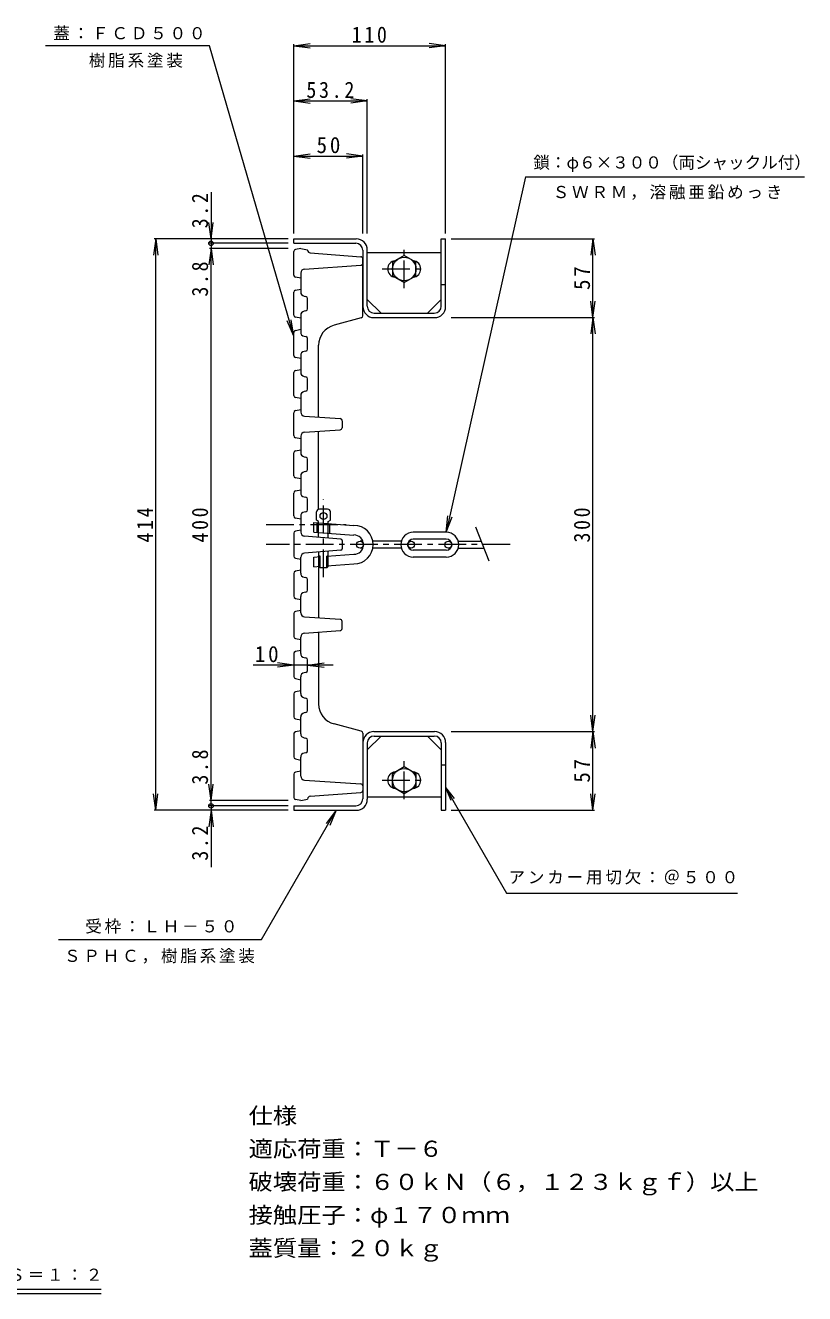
# Model space of a CAD drawing. Units: millimetres, scale not verified. Extents: x -762 to 740, y -549 to 505.
# Drawn here: x 175 to 740, y -414 to 505 of the extents above; entities that cross this region are included whole.
import ezdxf
from ezdxf.enums import TextEntityAlignment as Align

# ---------------------------------------------------------------- set-up
doc = ezdxf.new("R2010")
doc.units = ezdxf.units.MM
doc.header["$LTSCALE"] = 4
doc.header["$PDMODE"] = 32
doc.header["$PDSIZE"] = 3.2
doc.linetypes.add('CHAIN1', pattern=[8, 5, -1, 1, -1])
for name, color, linetype, lineweight in [('0-0_0', 3, 'Continuous', 9), ('0-1', 2, 'Continuous', 9), ('0-E', 7, 'Continuous', 9), ('0-F', 7, 'Continuous', 9), ('1-F', 7, 'Continuous', 9)]:
    doc.layers.add(name, color=color, linetype=linetype, lineweight=lineweight)
doc.styles.add('ＭＳ ゴシック', font='')
doc.styles.get('ＭＳ ゴシック').set_extended_font_data('MS Gothic')

msp = doc.modelspace()

# ---------------------------------------------------------------- linework, layer by layer
at = {"layer": '0-0_0'}
for p, q in [((369.859, 324.251), (369.859, 341.192)), ((374.859, 343.422), (371.065, 342.663)), ((374.859, 343.422), (379.859, 342.422)), ((379.859, 342.277), (379.859, 342.422)), ((381.71, 340.283), (418.472, 337.526)), ((377.66, 328.608), (418.459, 331.328)), ((419.859, 294.575), (419.859, 336.03)), ((374.859, 322.022), (371.065, 322.78)), ((374.859, 325.615), (374.859, 311.931)), ((371.065, 313.263), (374.859, 314.022)), ((369.859, 295.151), (369.859, 311.792)), ((377.271, 308.989), (378.654, 308.713)), ((379.859, 299.701), (379.859, 307.242)), ((374.859, 295.012), (374.859, 282.831)), ((378.654, 298.23), (377.271, 297.954)), ((374.859, 292.922), (371.065, 293.68)), ((371.065, 284.163), (374.859, 284.922)), ((418.744, 293.125), (399.008, 287.883)), ((369.859, 266.051), (369.859, 282.692)), ((377.271, 279.889), (378.654, 279.613)), ((379.859, 270.601), (379.859, 278.142)), ((378.654, 269.13), (377.271, 268.854)), ((387.859, 221.305), (387.859, 273.386)), ((374.859, 263.822), (371.065, 264.58)), ((374.859, 265.912), (374.859, 253.731)), ((369.859, 236.951), (369.859, 253.592)), ((371.065, 255.063), (374.859, 255.822)), ((377.271, 250.789), (378.654, 250.513)), ((379.859, 241.501), (379.859, 249.042)), ((378.654, 240.03), (377.271, 239.754)), ((374.859, 234.722), (371.065, 235.48)), ((374.859, 236.812), (374.859, 224.978)), ((369.859, 207.851), (369.859, 224.492)), ((371.065, 225.963), (374.859, 226.722)), ((377.66, 221.985), (403.459, 220.265)), ((377.66, 210.358), (403.459, 212.078)), ((404.859, 218.768), (404.859, 213.575)), ((374.859, 205.622), (371.065, 206.38)), ((374.859, 207.365), (374.859, 195.531)), ((387.859, 154.548), (387.859, 211.038)), ((369.859, 178.751), (369.859, 195.392)), ((371.065, 196.863), (374.859, 197.622)), ((377.271, 192.589), (378.654, 192.313)), ((379.859, 183.301), (379.859, 190.842)), ((374.859, 176.522), (371.065, 177.28)), ((374.859, 178.612), (374.859, 166.431)), ((378.654, 181.83), (377.271, 181.554)), ((369.859, 149.651), (369.859, 166.292)), ((371.065, 167.763), (374.859, 168.522)), ((377.271, 163.489), (378.654, 163.213)), ((379.859, 154.201), (379.859, 161.742)), ((374.859, 147.422), (371.065, 148.18)), ((374.859, 149.512), (374.859, 138.041)), ((378.654, 152.73), (377.271, 152.454)), ((386.359, 146.612), (386.359, 152.612)), ((394.359, 154.612), (388.359, 154.612)), ((374.859, 139.422), (371.065, 138.663)), ((384.359, 137.861), (384.359, 144.861)), ((384.359, 144.861), (413.359, 142.833)), ((384.359, 137.861), (413.359, 135.833)), ((387.859, 145.612), (386.359, 146.612)), ((386.859, 137.686), (386.859, 144.686)), ((387.859, 134.232), (387.859, 145.612)), ((394.859, 133.672), (394.859, 145.612)), ((395.859, 137.057), (395.859, 144.057)), ((480.359, 137.872), (456.359, 137.872)), ((501.541, 141.797), (511.263, 117.035)), ((369.859, 137.192), (369.859, 120.551)), ((403.939, 132.945), (377.62, 135.051)), ((404.859, 131.948), (404.859, 125.795)), ((419.898, 131.372), (417.859, 131.372)), ((447.714, 131.372), (427.134, 131.372)), ((454.859, 131.372), (453.237, 131.372)), ((480.359, 132.872), (456.359, 132.872)), ((481.859, 131.372), (483.482, 131.372)), ((489.005, 131.372), (505.634, 131.372)), ((374.859, 108.231), (374.859, 119.702)), ((403.939, 124.798), (377.62, 122.692)), ((384.359, 119.882), (388.859, 120.197)), ((384.359, 112.882), (384.359, 119.882)), ((387.859, 123.512), (387.859, 75.805)), ((388.859, 120.616), (387.859, 120.616)), ((388.859, 112.127), (388.859, 120.616)), ((393.859, 120.546), (413.359, 121.91)), ((393.859, 112.127), (393.859, 120.616)), ((394.859, 120.616), (393.859, 120.616)), ((394.859, 113.127), (394.859, 124.072)), ((419.898, 126.372), (417.859, 126.372)), ((447.714, 126.372), (427.134, 126.372)), ((454.859, 126.372), (453.237, 126.372)), ((480.359, 124.872), (456.359, 124.872)), ((480.359, 119.872), (456.359, 119.872)), ((481.859, 126.372), (483.482, 126.372)), ((489.005, 126.372), (507.597, 126.372)), ((371.065, 119.08), (374.859, 118.322)), ((374.859, 110.322), (371.065, 109.563)), ((384.359, 112.882), (388.859, 113.197)), ((388.859, 112.127), (387.859, 113.127)), ((393.859, 112.127), (388.859, 112.127)), ((393.859, 113.546), (413.359, 114.91)), ((393.859, 112.127), (394.859, 113.127)), ((369.859, 108.092), (369.859, 91.451)), ((377.271, 105.289), (378.654, 105.013)), ((379.859, 96.001), (379.859, 103.542)), ((378.654, 94.53), (377.271, 94.254)), ((371.065, 89.98), (374.859, 89.222)), ((374.859, 79.478), (374.859, 91.312)), ((369.859, 78.992), (369.859, 62.351)), ((374.859, 81.222), (371.065, 80.463)), ((377.66, 76.485), (403.459, 74.765)), ((377.66, 64.858), (403.459, 66.578)), ((387.859, 65.538), (387.859, 13.457)), ((404.859, 68.075), (404.859, 73.268)), ((371.065, 60.88), (374.859, 60.122)), ((374.859, 50.031), (374.859, 61.865)), ((369.859, 49.892), (369.859, 33.251)), ((374.859, 52.122), (371.065, 51.363)), ((377.271, 47.089), (378.654, 46.813)), ((379.859, 37.801), (379.859, 45.342)), ((371.065, 31.78), (374.859, 31.022)), ((374.859, 20.931), (374.859, 33.112)), ((378.654, 36.33), (377.271, 36.054)), ((369.859, 20.792), (369.859, 4.151)), ((374.859, 23.022), (371.065, 22.263)), ((377.271, 17.989), (378.654, 17.713)), ((379.859, 8.701), (379.859, 16.242)), ((371.065, 2.68), (374.859, 1.922)), ((374.859, -8.169), (374.859, 4.012)), ((378.654, 7.23), (377.271, 6.954)), ((369.859, -8.308), (369.859, -24.949)), ((374.859, -6.078), (371.065, -6.837)), ((418.744, -6.282), (399.008, -1.04)), ((419.859, -7.732), (419.859, -49.187)), ((377.271, -11.111), (378.654, -11.387)), ((379.859, -20.399), (379.859, -12.858)), ((371.065, -26.42), (374.859, -27.178)), ((374.859, -38.772), (374.859, -25.088)), ((378.654, -21.87), (377.271, -22.146)), ((374.859, -35.178), (371.065, -35.937)), ((369.859, -37.408), (369.859, -54.349)), ((377.66, -41.765), (418.459, -44.485)), ((381.71, -53.44), (418.472, -50.682)), ((374.859, -56.578), (371.065, -55.82)), ((374.859, -56.578), (379.859, -55.578)), ((379.859, -55.434), (379.859, -55.578))]:
    msp.add_line(p, q, dxfattribs=at)
at = {"layer": '0-0_0', "linetype": 'CHAIN1'}
for p, q in [((391.359, 105.337), (391.359, 161.687)), ((349.859, 143.422), (407.859, 143.422)), ((526.615, 128.872), (349.859, 128.872))]:
    msp.add_line(p, q, dxfattribs=at)
at = {"layer": '0-0_0'}
msp.add_lwpolyline([(394.859, 145.612), (396.359, 146.612), (396.359, 152.612)], dxfattribs=at)
for centre in [(391.359, 149.612), (417.859, 128.872), (454.859, 128.872), (481.859, 128.872)]:
    msp.add_circle(centre, 2.5, dxfattribs=at)
for centre, radius, start, end in [((371.359, 341.192), 1.5, 101.30992, 180), ((381.859, 342.277), 2, 180, 265.71085), ((418.359, 332.825), 1.5, 273.81407, 0), ((418.359, 336.03), 1.5, 0, 85.71085), ((371.359, 324.251), 1.5, 180, 258.69006), ((377.859, 325.615), 3, 93.81407, 180), ((371.359, 311.792), 1.5, 101.30992, 180), ((377.859, 311.931), 3, 180, 258.69006), ((378.359, 307.242), 1.5, 0, 78.69006), ((371.359, 295.151), 1.5, 180, 258.69006), ((377.859, 295.012), 3, 101.30992, 180), ((378.359, 299.701), 1.5, 281.30992, 0), ((418.359, 294.575), 1.5, 284.87567, 0), ((402.859, 273.386), 15, 104.87567, 180), ((371.359, 282.692), 1.5, 101.30992, 180), ((377.859, 282.831), 3, 180, 258.69006), ((378.359, 278.142), 1.5, 0, 78.69006), ((377.859, 265.912), 3, 101.30992, 180), ((378.359, 270.601), 1.5, 281.30992, 0), ((371.359, 266.051), 1.5, 180, 258.69006), ((371.359, 253.592), 1.5, 101.30992, 180), ((377.859, 253.731), 3, 180, 258.69006), ((378.359, 249.042), 1.5, 0, 78.69006), ((377.859, 236.812), 3, 101.30992, 180), ((378.359, 241.501), 1.5, 281.30992, 0), ((371.359, 236.951), 1.5, 180, 258.69006), ((371.359, 224.492), 1.5, 101.30992, 180), ((377.859, 224.978), 3, 180, 266.18591), ((403.359, 218.768), 1.5, 8.68503, 86.18591), ((403.359, 213.575), 1.5, 273.81407, 0), ((371.359, 207.851), 1.5, 180, 258.69006), ((377.859, 207.365), 3, 93.81407, 180), ((371.359, 195.392), 1.5, 101.30992, 180), ((377.859, 195.531), 3, 180, 258.69006), ((378.359, 190.842), 1.5, 0, 78.69006), ((371.359, 178.751), 1.5, 180, 258.69006), ((377.859, 178.612), 3, 101.30992, 180), ((378.359, 183.301), 1.5, 281.30992, 0), ((371.359, 166.292), 1.5, 101.30992, 180), ((377.859, 166.431), 3, 180, 258.69006), ((378.359, 161.742), 1.5, 0, 78.69006), ((371.359, 149.651), 1.5, 180, 258.69006), ((377.859, 149.512), 3, 101.30992, 180), ((378.359, 154.201), 1.5, 281.30992, 0), ((388.359, 152.612), 2, 90, 180), ((394.359, 152.612), 2, 0, 90), ((371.359, 137.192), 1.5, 101.30992, 180), ((377.859, 138.041), 3, 180, 265.42607), ((413.359, 128.872), 14, 270, 90), ((456.359, 128.872), 9, 90, 270), ((480.359, 128.872), 9, 270, 90), ((403.859, 131.948), 1, 0, 85.42607), ((413.359, 128.872), 7, 270, 90), ((456.359, 128.872), 4, 90, 270), ((480.359, 128.872), 4, 270, 90), ((371.359, 120.551), 1.5, 180, 258.69006), ((377.859, 119.702), 3, 94.57391, 180), ((403.859, 125.795), 1, 274.57391, 0), ((371.359, 108.092), 1.5, 101.30992, 180), ((377.859, 108.231), 3, 180, 258.69006), ((378.359, 103.542), 1.5, 0, 78.69006), ((377.859, 91.312), 3, 101.30992, 180), ((378.359, 96.001), 1.5, 281.30992, 0), ((371.359, 91.451), 1.5, 180, 258.69006), ((371.359, 78.992), 1.5, 101.30992, 180), ((377.859, 79.478), 3, 180, 266.18591), ((403.359, 73.268), 1.5, 359.99998, 86.18591), ((377.859, 61.865), 3, 93.81407, 180), ((403.359, 68.075), 1.5, 273.81407, 359.99998), ((371.359, 62.351), 1.5, 180, 258.69006), ((371.359, 49.892), 1.5, 101.30992, 180), ((377.859, 50.031), 3, 180, 258.69006), ((378.359, 45.342), 1.5, 0, 78.69006), ((378.359, 37.801), 1.5, 281.30992, 0), ((371.359, 33.251), 1.5, 180, 258.69006), ((377.859, 33.112), 3, 101.30992, 180), ((371.359, 20.792), 1.5, 101.30992, 180), ((377.859, 20.931), 3, 180, 258.69006), ((378.359, 16.242), 1.5, 0, 78.69006), ((402.859, 13.457), 15, 180, 255.12431), ((371.359, 4.151), 1.5, 180, 258.69006), ((377.859, 4.012), 3, 101.30992, 180), ((378.359, 8.701), 1.5, 281.30992, 0), ((371.359, -8.308), 1.5, 101.30992, 180), ((377.859, -8.169), 3, 180, 258.69006), ((418.359, -7.732), 1.5, 1.40329, 75.12431), ((378.359, -12.858), 1.5, 0, 78.69006), ((371.359, -24.949), 1.5, 180, 258.69006), ((377.859, -25.088), 3, 101.30992, 180), ((378.359, -20.399), 1.5, 281.30992, 0), ((371.359, -37.408), 1.5, 101.30992, 180), ((377.859, -38.772), 3, 180, 266.18591), ((418.359, -45.982), 1.5, 1.40329, 86.18591), ((371.359, -54.349), 1.5, 180, 258.69006), ((381.859, -55.434), 2, 94.28914, 180), ((418.359, -49.187), 1.5, 274.28914, 0)]:
    msp.add_arc(centre, radius, start, end, dxfattribs=at)
at = {"layer": '0-1'}
for p, q in [((369.859, 347.222), (369.859, 350.422)), ((369.859, 350.422), (415.059, 350.422)), ((476.659, 350.422), (479.859, 350.422)), ((476.659, 301.622), (476.659, 350.422)), ((479.859, 301.422), (479.859, 350.422)), ((369.859, 347.222), (414.859, 347.222)), ((419.859, 342.222), (419.859, 301.422)), ((423.059, 301.622), (423.059, 342.422)), ((423.059, 340.622), (476.659, 340.622)), ((476.659, 317.422), (479.859, 317.422)), ((433.059, 296.622), (423.059, 306.622)), ((466.659, 296.622), (476.659, 306.622)), ((428.059, 296.622), (471.659, 296.622)), ((427.859, 293.422), (471.859, 293.422)), ((427.859, -6.578), (471.859, -6.578)), ((419.859, -14.578), (419.859, -55.378)), ((433.059, -9.778), (423.059, -19.778)), ((423.059, -14.778), (423.059, -55.578)), ((428.059, -9.778), (471.659, -9.778)), ((466.659, -9.778), (476.659, -19.778)), ((476.659, -14.778), (476.659, -63.578)), ((479.859, -14.578), (479.859, -63.578)), ((441.372, -36.878), (449.859, -31.978)), ((449.859, -31.978), (458.346, -36.878)), ((476.659, -30.578), (479.859, -30.578)), ((441.372, -46.678), (441.372, -36.878)), ((458.346, -36.878), (458.346, -46.678)), ((423.059, -53.778), (476.659, -53.778)), ((449.859, -51.578), (441.372, -46.678)), ((458.346, -46.678), (449.859, -51.578)), ((369.859, -60.378), (414.859, -60.378)), ((369.859, -60.378), (369.859, -63.578)), ((369.859, -63.578), (415.059, -63.578)), ((476.659, -63.578), (479.859, -63.578))]:
    msp.add_line(p, q, dxfattribs=at)
at = {"layer": '0-1', "linetype": 'CHAIN1'}
for p, q in [((449.859, 314.822), (449.859, 342.422)), ((433.859, 328.622), (465.859, 328.622)), ((449.859, -55.578), (449.859, -27.978)), ((433.859, -41.778), (465.859, -41.778))]:
    msp.add_line(p, q, dxfattribs=at)
at = {"layer": '0-1'}
msp.add_lwpolyline([(458.346, 323.722), (458.346, 333.522), (449.859, 338.422), (441.372, 333.522), (441.372, 323.722), (449.859, 318.822)], close=True, dxfattribs=at)
for centre in [(449.859, 328.622), (449.859, -41.778)]:
    msp.add_circle(centre, 8.5, dxfattribs=at)
for centre, radius, start, end in [((415.059, 342.422), 8, 0, 90), ((414.859, 342.222), 5, 0, 90), ((443.859, 328.622), 6, 96.13597, 263.86401), ((455.859, 328.622), 6, 276.13597, 83.86401), ((427.859, 301.422), 8, 180, 270), ((428.059, 301.622), 5, 180, 270), ((471.659, 301.622), 5, 270, 0), ((471.859, 301.422), 8, 270, 0), ((427.859, -14.578), 8, 89.99998, 180), ((471.859, -14.578), 8, 0, 90), ((428.059, -14.778), 5, 90, 180), ((471.659, -14.778), 5, 0, 90), ((443.859, -41.778), 6, 96.13597, 263.86401), ((455.859, -41.778), 6, 276.13597, 83.86401), ((414.859, -55.378), 5, 270, 0), ((415.059, -55.578), 8, 270, 0)]:
    msp.add_arc(centre, radius, start, end, dxfattribs=at)
at = {"layer": '0-E'}
for p, q in [((308.856, 490.422), (190.007, 490.422)), ((369.859, 279.976), (308.856, 490.422)), ((537.778, 395.391), (480.359, 137.872)), ((537.778, 395.391), (739.955, 395.391)), ((369.859, 279.976), (365.043, 290.966)), ((369.859, 279.976), (368.051, 291.839)), ((479.859, -47.078), (485.947, -55.012)), ((479.859, -47.078), (483.686, -56.317)), ((400.543, -63.578), (393.238, -73.099)), ((199.287, -157.18), (346.502, -157.18))]:
    msp.add_line(p, q, dxfattribs=at)
for points in [[(479.859, -47.078), (524.027, -123.578), (691.376, -123.578)], [(346.502, -157.18), (400.543, -63.578), (395.951, -74.665)]]:
    msp.add_lwpolyline(points, dxfattribs=at)
at = {"layer": '0-F'}
for p, q in [((369.859, 490.422), (381.757, 491.988)), ((369.859, 354.422), (369.859, 491.622)), ((369.859, 490.422), (479.859, 490.422)), ((369.859, 490.422), (381.757, 488.855)), ((479.859, 490.422), (467.962, 491.988)), ((479.859, 490.422), (467.962, 488.855)), ((479.859, 354.422), (479.859, 491.622)), ((369.859, 450.422), (381.757, 451.988)), ((369.859, 450.422), (423.059, 450.422)), ((369.859, 450.422), (381.757, 448.855)), ((423.059, 450.422), (411.162, 451.988)), ((423.059, 450.422), (411.162, 448.855)), ((423.059, 354.422), (423.059, 451.622)), ((369.859, 410.422), (381.757, 411.988)), ((369.859, 410.422), (419.859, 410.422)), ((369.859, 410.422), (381.757, 408.855)), ((419.859, 410.422), (407.962, 411.988)), ((419.859, 410.422), (407.962, 408.855)), ((419.859, 354.422), (419.859, 411.622)), ((309.859, 384.343), (309.859, 347.222)), ((309.859, 350.422), (308.293, 362.319)), ((309.859, 350.422), (311.426, 362.319)), ((269.859, 350.422), (268.293, 338.525)), ((365.859, 350.422), (268.659, 350.422)), ((269.859, -63.578), (269.859, 350.422)), ((269.859, 350.422), (271.426, 338.525)), ((483.859, 350.422), (587.815, 350.422)), ((586.615, 350.422), (585.049, 338.524)), ((586.615, 293.422), (586.615, 350.422)), ((586.615, 350.422), (588.182, 338.524)), ((309.859, 343.422), (308.293, 331.524)), ((309.859, 343.422), (308.293, 331.524)), ((365.859, 347.222), (308.659, 347.222)), ((365.859, 347.222), (308.659, 347.222)), ((365.859, 343.422), (308.659, 343.422)), ((365.859, 343.422), (308.659, 343.422)), ((309.859, 347.222), (309.859, 343.422)), ((309.859, -56.578), (309.859, 343.422)), ((309.859, 343.422), (311.426, 331.524)), ((309.859, 343.422), (311.426, 331.524)), ((586.615, 293.422), (585.049, 305.319)), ((586.615, 293.422), (588.182, 305.319)), ((483.859, 293.422), (587.815, 293.422)), ((586.615, 293.422), (585.049, 281.524)), ((586.615, -6.578), (586.615, 293.422)), ((586.615, 293.422), (588.182, 281.524)), ((480.359, 137.872), (481.42, 149.825)), ((480.359, 137.872), (484.477, 149.143)), ((398.395, 41.572), (340.527, 41.572)), ((369.859, 41.572), (357.962, 43.138)), ((369.859, 41.572), (357.962, 40.005)), ((379.859, 41.572), (391.757, 43.138)), ((379.859, 41.572), (391.757, 40.005)), ((586.615, -6.578), (585.049, 5.319)), ((586.615, -6.578), (588.182, 5.319)), ((483.859, -6.578), (587.815, -6.578)), ((586.615, -6.578), (585.049, -18.476)), ((586.615, -63.578), (586.615, -6.578)), ((586.615, -6.578), (588.182, -18.476)), ((309.859, -56.578), (308.293, -44.681)), ((309.859, -56.578), (311.426, -44.681)), ((269.859, -63.578), (268.293, -51.681)), ((269.859, -63.578), (271.426, -51.681)), ((586.615, -63.578), (585.049, -51.681)), ((586.615, -63.578), (588.182, -51.681)), ((365.859, -63.578), (268.659, -63.578)), ((309.859, -63.578), (308.293, -75.476)), ((365.859, -56.578), (308.659, -56.578)), ((365.859, -60.378), (308.659, -60.378)), ((365.859, -60.378), (308.659, -60.378)), ((309.859, -60.378), (309.859, -56.578)), ((309.859, -60.378), (309.859, -104.918)), ((309.859, -63.578), (311.426, -75.476)), ((483.859, -63.578), (587.815, -63.578))]:
    msp.add_line(p, q, dxfattribs=at)
for p in [(309.859, 347.222), (309.859, -60.378)]:
    msp.add_point(p, dxfattribs=at)
at = {"layer": '1-F'}
for p, q in [((-49.822, -410.62), (230.401, -410.62)), ((-49.822, -413.824), (230.401, -413.824))]:
    msp.add_line(p, q, dxfattribs=at)

# ---------------------------------------------------------------- texts
at = {"layer": '0-E', "style": 'ＭＳ ゴシック'}
msp.add_text('鎖：φ６×３００（両シャックル付）', height=8.798, dxfattribs=at).set_placement((543.43, 398.768), align=Align.BOTTOM_LEFT)
at = {"layer": '0-E', "char_height": 8.798, "attachment_point": 7, "style": 'ＭＳ ゴシック'}
for s, insert in [('\\T1.17;蓋：ＦＣＤ５００', (195.602, 494.537)), ('\\T1.17;樹脂系塗装', (221.342, 474.393)), ('\\T1.17;ＳＷＲＭ，溶融亜鉛めっき', (557.413, 378.699)), ('\\T1.17;アンカー用切欠：＠５００', (525.376, -117.486)), ('\\T1.17;受枠：ＬＨ－５０', (218.741, -153.027)), ('\\T1.17;ＳＰＨＣ，樹脂系塗装', (203.349, -174.718))]:
    msp.add_mtext(s, dxfattribs=dict(at, insert=insert))
at = {"layer": '0-F', "color": 2, "style": 'ＭＳ ゴシック', "width": 1.1}
for s, p in [('仕様', (337.076, -294.238)), ('適応荷重：Ｔ－６', (337.076, -318.238)), ('破壊荷重：６０ｋＮ（６，１２３ｋｇｆ）以上', (337.076, -342.238)), ('接触圧子：φ１７０ｍｍ', (337.076, -366.238)), ('蓋質量：２０ｋｇ', (337.076, -390.238))]:
    msp.add_text(s, height=11.73, dxfattribs=at).set_placement(p, align=Align.BOTTOM_LEFT)
at = {"layer": '0-F', "color": 2, "char_height": 11.73, "attachment_point": 7, "style": 'ＭＳ ゴシック'}
for s, insert in [('\\T1.27;\\W0.9;110', (411.859, 492.422)), ('\\T1.28;\\W0.9;53.2', (378.959, 452.422)), ('\\T1.27;\\W0.95;50', (386.359, 412.422)), ('\\T1.27;\\W0.95;10', (341.613, 43.572))]:
    msp.add_mtext(s, dxfattribs=dict(at, insert=insert))
at = {"layer": '0-F', "color": 2, "char_height": 11.73, "attachment_point": 7, "rotation": 90, "style": 'ＭＳ ゴシック'}
for s, insert in [('\\T1.27;\\W0.9;3.2', (307.859, 358.123)), ('\\T1.27;\\W0.9;3.8', (307.859, 308.628)), ('\\T1.27;\\W0.95;57', (584.615, 313.422)), ('\\T1.27;\\W0.9;414', (267.859, 130.422)), ('\\T1.27;\\W0.9;400', (307.859, 130.422)), ('\\T1.27;\\W0.9;300', (584.615, 130.422)), ('\\T1.27;\\W0.9;3.8', (307.859, -44.97)), ('\\T1.27;\\W0.95;57', (584.615, -43.578)), ('\\T1.27;\\W0.9;3.2', (307.859, -100.093))]:
    msp.add_mtext(s, dxfattribs=dict(at, insert=insert))
at = {"layer": '1-F', "insert": (-47.598, -405.547), "char_height": 8.798, "attachment_point": 7, "style": 'ＭＳ ゴシック'}
msp.add_mtext('\\T1.17;アンカーボルト用切欠部詳細図\u3000Ｓ＝１：２', dxfattribs=at)

doc.saveas('drawing.dxf')
